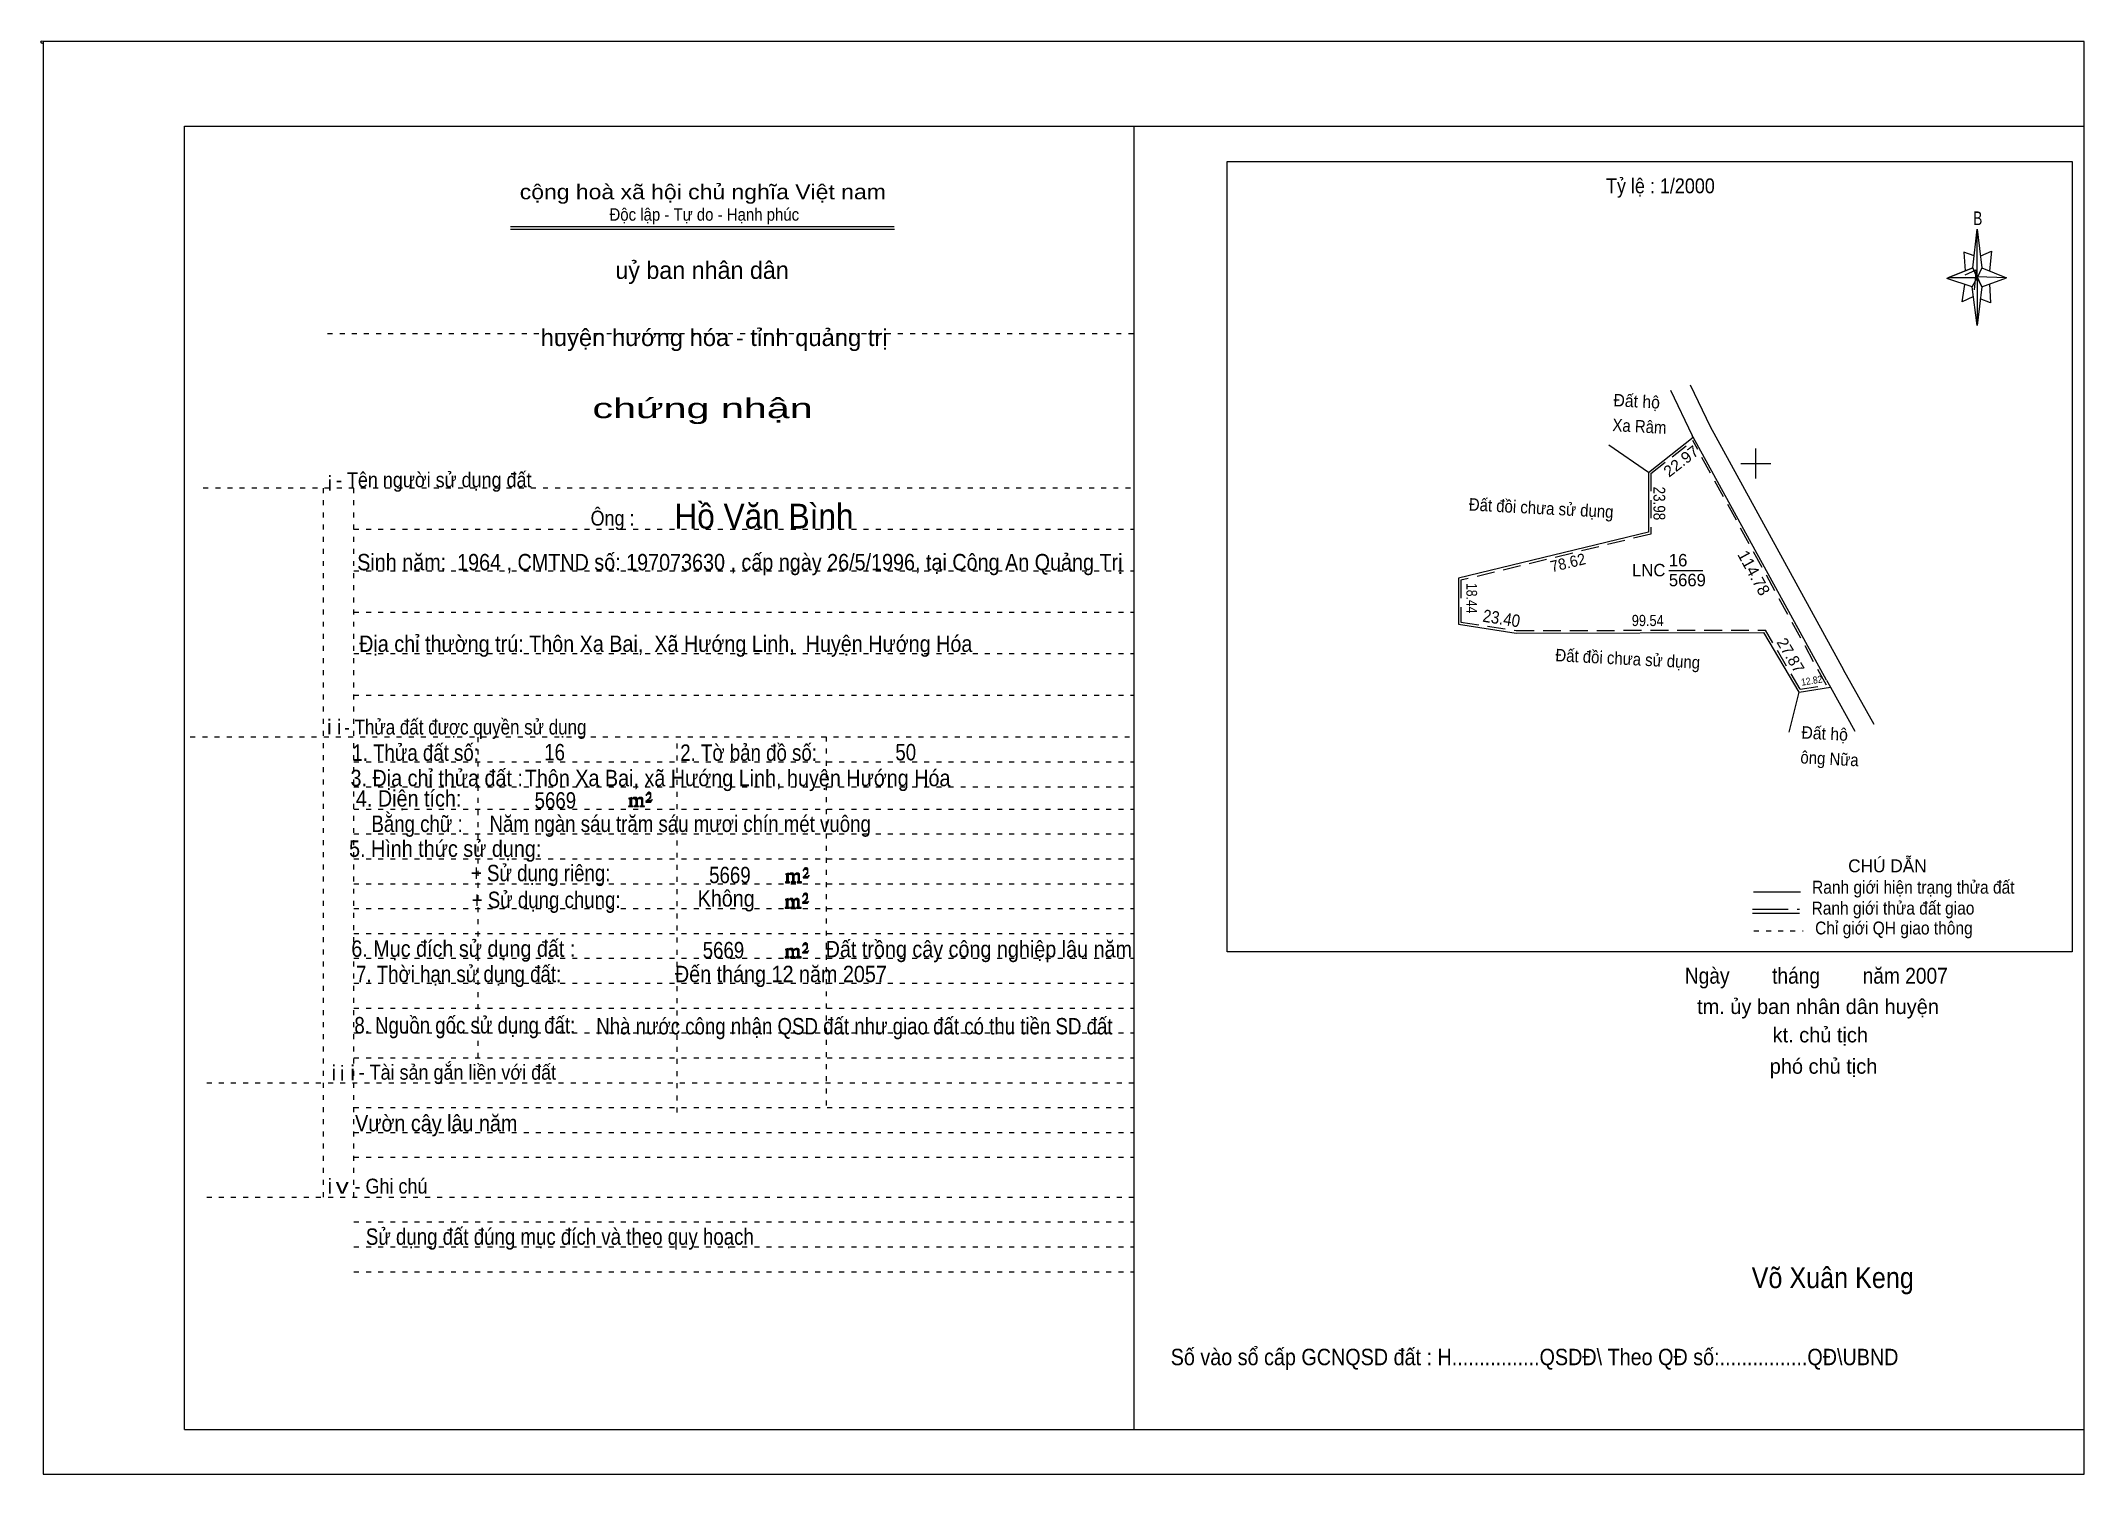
# Model space of a CAD drawing. Header units: centimetres. Extents: x -1.6 to 39.5, y -3.3 to 25.5.
import ezdxf
from ezdxf.enums import TextEntityAlignment as Align

# ---------------------------------------------------------------- set-up
doc = ezdxf.new("R2010")
doc.units = ezdxf.units.CM
doc.header["$LTSCALE"] = 0.12
for name, pattern in [('DOTTED', [1.5, 0.3, -1.2]), ('LONG_DASHED', [7.5, 6, -1.5]), ('MEDIUM_DASHED', [4.5, 3, -1.5])]:
    doc.linetypes.add(name, pattern=pattern)
for name, color, linetype, lineweight in [('1', 7, 'DOTTED', 13), ('10', 7, 'Continuous', 13), ('4', 7, 'Continuous', 13), ('5', 7, 'Continuous', 13), ('50', 7, 'Continuous', 13)]:
    doc.layers.add(name, color=color, linetype=linetype, lineweight=lineweight)

msp = doc.modelspace()

# ---------------------------------------------------------------- hatches: boundary and pattern name
at = {"layer": '50'}
for points in [[(10.27, 10.13), (10.27, 10.12), (10.27, 10.11), (10.25, 10.11), (10.24, 10.11), (10.24, 10.1), (10.33, 10.1), (10.33, 10.11), (10.32, 10.11), (10.31, 10.11), (10.31, 10.12), (10.31, 10.13), (10.31, 10.24), (10.31, 10.25), (10.32, 10.26), (10.34, 10.26), (10.35, 10.26), (10.36, 10.26), (10.37, 10.25), (10.39, 10.22), (10.39, 10.13), (10.37, 10.12), (10.37, 10.11), (10.36, 10.11), (10.35, 10.11), (10.35, 10.1), (10.44, 10.1), (10.44, 10.11), (10.43, 10.11), (10.42, 10.11), (10.42, 10.12), (10.42, 10.13), (10.42, 10.24), (10.44, 10.26), (10.45, 10.26), (10.46, 10.26), (10.49, 10.26), (10.49, 10.25), (10.5, 10.24), (10.5, 10.22), (10.5, 10.13), (10.5, 10.12), (10.49, 10.11), (10.49, 10.11), (10.47, 10.11), (10.47, 10.1), (10.56, 10.1), (10.56, 10.11), (10.55, 10.11), (10.54, 10.11), (10.53, 10.12), (10.53, 10.13), (10.53, 10.2), (10.53, 10.25), (10.53, 10.26), (10.52, 10.27), (10.5, 10.28), (10.47, 10.28), (10.46, 10.28), (10.44, 10.27), (10.41, 10.25), (10.41, 10.26), (10.4, 10.28), (10.39, 10.28), (10.37, 10.28), (10.35, 10.28), (10.34, 10.28), (10.32, 10.26), (10.31, 10.26), (10.31, 10.25), (10.31, 10.25), (10.31, 10.26), (10.31, 10.28), (10.24, 10.26), (10.24, 10.26), (10.25, 10.26), (10.27, 10.25), (10.27, 10.24), (10.27, 10.23)], [(10.69, 10.19), (10.72, 10.24), (10.72, 10.24), (10.71, 10.22), (10.69, 10.22), (10.68, 10.22), (10.63, 10.22), (10.66, 10.26), (10.67, 10.27), (10.69, 10.28), (10.69, 10.3), (10.69, 10.32), (10.69, 10.34), (10.69, 10.35), (10.69, 10.37), (10.68, 10.38), (10.67, 10.38), (10.66, 10.39), (10.65, 10.39), (10.63, 10.38), (10.63, 10.38), (10.62, 10.37), (10.61, 10.35), (10.59, 10.33), (10.61, 10.33), (10.61, 10.35), (10.62, 10.35), (10.63, 10.36), (10.65, 10.36), (10.66, 10.36), (10.67, 10.35), (10.68, 10.35), (10.68, 10.32), (10.68, 10.3), (10.66, 10.28), (10.66, 10.26), (10.65, 10.25), (10.59, 10.2), (10.59, 10.19)], [(13.42, 8.61), (13.42, 8.6), (13.42, 8.59), (13.41, 8.59), (13.4, 8.59), (13.4, 8.57), (13.48, 8.57), (13.48, 8.59), (13.47, 8.59), (13.46, 8.59), (13.46, 8.6), (13.46, 8.61), (13.46, 8.72), (13.46, 8.73), (13.47, 8.74), (13.5, 8.74), (13.51, 8.74), (13.52, 8.74), (13.53, 8.73), (13.54, 8.69), (13.54, 8.61), (13.53, 8.6), (13.53, 8.59), (13.52, 8.59), (13.51, 8.59), (13.51, 8.57), (13.6, 8.57), (13.6, 8.59), (13.58, 8.59), (13.57, 8.59), (13.57, 8.6), (13.57, 8.61), (13.57, 8.72), (13.6, 8.74), (13.61, 8.74), (13.62, 8.74), (13.64, 8.74), (13.64, 8.73), (13.65, 8.72), (13.65, 8.69), (13.65, 8.61), (13.65, 8.6), (13.64, 8.59), (13.64, 8.59), (13.63, 8.59), (13.63, 8.57), (13.72, 8.57), (13.72, 8.59), (13.7, 8.59), (13.69, 8.59), (13.68, 8.6), (13.68, 8.61), (13.68, 8.68), (13.68, 8.73), (13.68, 8.74), (13.67, 8.75), (13.65, 8.76), (13.63, 8.76), (13.62, 8.76), (13.6, 8.75), (13.56, 8.73), (13.56, 8.74), (13.55, 8.76), (13.54, 8.76), (13.53, 8.76), (13.51, 8.76), (13.5, 8.76), (13.47, 8.74), (13.46, 8.74), (13.46, 8.73), (13.46, 8.73), (13.46, 8.74), (13.46, 8.76), (13.4, 8.74), (13.4, 8.74), (13.41, 8.74), (13.42, 8.73), (13.42, 8.72), (13.42, 8.71)], [(13.85, 8.67), (13.87, 8.72), (13.87, 8.72), (13.86, 8.69), (13.85, 8.69), (13.84, 8.69), (13.78, 8.69), (13.82, 8.74), (13.83, 8.75), (13.85, 8.76), (13.85, 8.78), (13.85, 8.79), (13.85, 8.82), (13.85, 8.83), (13.85, 8.85), (13.84, 8.86), (13.83, 8.86), (13.82, 8.87), (13.8, 8.87), (13.78, 8.86), (13.78, 8.86), (13.77, 8.85), (13.76, 8.83), (13.75, 8.81), (13.76, 8.81), (13.76, 8.83), (13.77, 8.83), (13.78, 8.84), (13.8, 8.84), (13.82, 8.84), (13.83, 8.83), (13.84, 8.83), (13.84, 8.79), (13.84, 8.78), (13.82, 8.76), (13.82, 8.74), (13.8, 8.73), (13.75, 8.68), (13.75, 8.67)], [(13.41, 8.09), (13.41, 8.08), (13.41, 8.07), (13.4, 8.07), (13.39, 8.07), (13.39, 8.06), (13.48, 8.06), (13.48, 8.07), (13.47, 8.07), (13.45, 8.07), (13.45, 8.08), (13.45, 8.09), (13.45, 8.2), (13.45, 8.21), (13.47, 8.23), (13.49, 8.23), (13.5, 8.23), (13.51, 8.23), (13.52, 8.21), (13.53, 8.18), (13.53, 8.09), (13.52, 8.08), (13.52, 8.07), (13.51, 8.07), (13.5, 8.07), (13.5, 8.06), (13.59, 8.06), (13.59, 8.07), (13.58, 8.07), (13.57, 8.07), (13.57, 8.08), (13.57, 8.09), (13.57, 8.2), (13.59, 8.23), (13.6, 8.23), (13.61, 8.23), (13.63, 8.23), (13.63, 8.21), (13.64, 8.2), (13.64, 8.18), (13.64, 8.09), (13.64, 8.08), (13.63, 8.07), (13.63, 8.07), (13.62, 8.07), (13.62, 8.06), (13.71, 8.06), (13.71, 8.07), (13.7, 8.07), (13.69, 8.07), (13.67, 8.08), (13.67, 8.09), (13.67, 8.17), (13.67, 8.21), (13.67, 8.23), (13.66, 8.24), (13.64, 8.25), (13.62, 8.25), (13.61, 8.25), (13.59, 8.24), (13.55, 8.21), (13.55, 8.23), (13.54, 8.25), (13.53, 8.25), (13.52, 8.25), (13.5, 8.25), (13.49, 8.25), (13.47, 8.23), (13.45, 8.23), (13.45, 8.21), (13.45, 8.21), (13.45, 8.23), (13.45, 8.25), (13.39, 8.23), (13.39, 8.23), (13.4, 8.23), (13.41, 8.21), (13.41, 8.2), (13.41, 8.19)], [(13.84, 8.16), (13.86, 8.2), (13.86, 8.2), (13.85, 8.18), (13.84, 8.18), (13.83, 8.18), (13.77, 8.18), (13.81, 8.23), (13.82, 8.24), (13.84, 8.25), (13.84, 8.27), (13.84, 8.28), (13.84, 8.3), (13.84, 8.31), (13.84, 8.34), (13.83, 8.35), (13.82, 8.35), (13.81, 8.36), (13.8, 8.36), (13.77, 8.35), (13.77, 8.35), (13.76, 8.34), (13.75, 8.31), (13.74, 8.29), (13.75, 8.29), (13.75, 8.31), (13.76, 8.31), (13.77, 8.33), (13.8, 8.33), (13.81, 8.33), (13.82, 8.31), (13.83, 8.31), (13.83, 8.28), (13.83, 8.27), (13.81, 8.25), (13.81, 8.23), (13.8, 8.21), (13.74, 8.17), (13.74, 8.16)], [(13.41, 7.1), (13.41, 7.09), (13.41, 7.08), (13.4, 7.08), (13.39, 7.08), (13.39, 7.06), (13.47, 7.06), (13.47, 7.08), (13.46, 7.08), (13.45, 7.08), (13.45, 7.09), (13.45, 7.1), (13.45, 7.21), (13.45, 7.22), (13.46, 7.23), (13.49, 7.23), (13.5, 7.23), (13.51, 7.23), (13.52, 7.22), (13.53, 7.18), (13.53, 7.1), (13.52, 7.09), (13.52, 7.08), (13.51, 7.08), (13.5, 7.08), (13.5, 7.06), (13.59, 7.06), (13.59, 7.08), (13.57, 7.08), (13.56, 7.08), (13.56, 7.09), (13.56, 7.1), (13.56, 7.21), (13.59, 7.23), (13.6, 7.23), (13.61, 7.23), (13.63, 7.23), (13.63, 7.22), (13.64, 7.21), (13.64, 7.18), (13.64, 7.1), (13.64, 7.09), (13.63, 7.08), (13.63, 7.08), (13.62, 7.08), (13.62, 7.06), (13.71, 7.06), (13.71, 7.08), (13.69, 7.08), (13.68, 7.08), (13.67, 7.09), (13.67, 7.1), (13.67, 7.17), (13.67, 7.22), (13.67, 7.23), (13.66, 7.24), (13.64, 7.25), (13.62, 7.25), (13.61, 7.25), (13.59, 7.24), (13.55, 7.22), (13.55, 7.23), (13.54, 7.25), (13.53, 7.25), (13.52, 7.25), (13.5, 7.25), (13.49, 7.25), (13.46, 7.23), (13.45, 7.23), (13.45, 7.22), (13.45, 7.22), (13.45, 7.23), (13.45, 7.25), (13.39, 7.23), (13.39, 7.23), (13.4, 7.23), (13.41, 7.22), (13.41, 7.21), (13.41, 7.2)], [(13.84, 7.16), (13.86, 7.21), (13.86, 7.21), (13.85, 7.18), (13.84, 7.18), (13.83, 7.18), (13.77, 7.18), (13.81, 7.23), (13.82, 7.24), (13.84, 7.25), (13.84, 7.27), (13.84, 7.28), (13.84, 7.31), (13.84, 7.32), (13.84, 7.34), (13.83, 7.35), (13.82, 7.35), (13.81, 7.36), (13.79, 7.36), (13.77, 7.35), (13.77, 7.35), (13.76, 7.34), (13.75, 7.32), (13.74, 7.3), (13.75, 7.3), (13.75, 7.32), (13.76, 7.32), (13.77, 7.33), (13.79, 7.33), (13.81, 7.33), (13.82, 7.32), (13.83, 7.32), (13.83, 7.28), (13.83, 7.27), (13.81, 7.25), (13.81, 7.23), (13.79, 7.22), (13.74, 7.17), (13.74, 7.16)]]:
    msp.add_hatch(color=256, dxfattribs=at).paths.add_polyline_path(points)

# ---------------------------------------------------------------- linework, layer by layer
at = {"layer": '1', "linetype": 'Continuous'}
for p, q in [((1.31, -2.42), (1.31, 23.78)), ((1.31, 23.78), (39.51, 23.78)), ((20.41, -2.42), (20.41, 23.78)), ((39.51, -2.42), (39.51, 23.78)), ((7.87, 21.76), (15.58, 21.76)), ((7.87, 21.71), (15.59, 21.71)), ((37.26, 20.55), (36.75, 20.72)), ((1.31, -2.42), (39.51, -2.42))]:
    msp.add_line(p, q, dxfattribs=at)
at = {"layer": '1'}
for p, q in [((4.19, 19.61), (20.41, 19.61)), ((1.69, 16.51), (20.41, 16.51)), ((4.11, 2.25), (4.11, 16.51)), ((4.72, 2.25), (4.72, 16.51)), ((4.72, 15.68), (20.41, 15.68)), ((4.72, 14.84), (20.41, 14.84)), ((4.72, 14.01), (20.41, 14.01)), ((4.72, 13.18), (20.41, 13.18)), ((4.72, 12.34), (20.41, 12.34)), ((1.43, 11.5), (20.41, 11.5)), ((7.22, 5.05), (7.22, 11.5)), ((11.22, 3.95), (11.22, 11.5)), ((14.22, 4.09), (14.22, 11.5)), ((4.72, 11), (20.41, 11)), ((4.72, 10.5), (20.41, 10.5)), ((4.72, 10.05), (20.41, 10.05)), ((4.72, 9.55), (20.41, 9.55)), ((4.72, 9.05), (20.41, 9.05)), ((4.72, 8.55), (20.41, 8.55)), ((4.72, 8.05), (20.41, 8.05)), ((4.72, 7.55), (20.41, 7.55)), ((4.72, 7.05), (20.41, 7.05)), ((4.72, 6.55), (20.41, 6.55)), ((4.72, 6.05), (20.41, 6.05)), ((4.72, 5.55), (20.41, 5.55)), ((4.72, 5.05), (20.41, 5.05)), ((1.76, 4.55), (20.41, 4.55)), ((4.72, 4.05), (20.41, 4.05)), ((4.72, 3.55), (20.41, 3.55)), ((4.72, 3.05), (20.41, 3.05)), ((1.76, 2.25), (20.41, 2.25)), ((4.72, 1.75), (20.41, 1.75)), ((4.72, 1.25), (20.41, 1.25)), ((4.72, 0.75), (20.41, 0.75))]:
    msp.add_line(p, q, dxfattribs=at)
at = {"layer": '1', "linetype": 'Continuous'}
msp.add_lwpolyline([(-1.53, -3.32), (39.51, -3.32), (39.51, 25.48), (-1.53, 25.48)], close=True, dxfattribs=at)
msp.add_lwpolyline([(37.27, 20.35), (37.06, 20.25), (37.11, 20.6)], dxfattribs=at)
at = {"layer": '10'}
for p, q in [((31.19, 18.47), (31.63, 17.56)), ((30.75, 16.82), (29.95, 17.37)), ((30.75, 16.82), (31.65, 17.53)), ((31.65, 17.53), (31.63, 17.56)), ((34.33, 12.64), (31.65, 17.53)), ((32.91, 16.7), (32.91, 17.3)), ((32.61, 17), (33.21, 17)), ((31.16, 14.85), (31.84, 14.85)), ((33.78, 12.4), (33.07, 13.6)), ((35.29, 11.75), (34.67, 12.85)), ((33.58, 11.6), (33.78, 12.4)), ((34.33, 12.64), (34.41, 12.5))]:
    msp.add_line(p, q, dxfattribs=at)
at = {"layer": '10', "linetype": 'MEDIUM_DASHED'}
for p, q in [((30.8, 16.8), (31.64, 17.46)), ((34.33, 12.54), (31.64, 17.46)), ((33.8, 12.46), (33.1, 13.65)), ((33.8, 12.46), (34.33, 12.54))]:
    msp.add_line(p, q, dxfattribs=at)
at = {"layer": '10'}
for points in [[(31.59, 18.58), (31.99, 17.74), (34.67, 12.85)], [(30.75, 16.82), (30.75, 15.62), (26.93, 14.69), (26.93, 13.77), (28.09, 13.59), (33.07, 13.6)], [(33.78, 12.4), (34.41, 12.5), (34.9, 11.62)]]:
    msp.add_lwpolyline(points, dxfattribs=at)
at = {"layer": '10', "linetype": 'MEDIUM_DASHED'}
msp.add_lwpolyline([(30.8, 16.8), (30.8, 15.58), (26.98, 14.65), (26.98, 13.81), (28.09, 13.64), (33.1, 13.65)], dxfattribs=at)
at = {"layer": '4'}
for p, q in [((32.86, 8.39), (33.81, 8.39)), ((32.84, 7.96), (33.79, 7.96))]:
    msp.add_line(p, q, dxfattribs=at)
at = {"layer": '4', "linetype": 'LONG_DASHED'}
msp.add_line((32.84, 8.04), (33.79, 8.04), dxfattribs=at)
at = {"layer": '4', "linetype": 'DOTTED'}
msp.add_line((32.87, 7.6), (33.86, 7.6), dxfattribs=at)
at = {"layer": '4'}
msp.add_lwpolyline([(22.28, 23.07), (39.27, 23.07), (39.27, 7.18), (22.28, 7.18)], close=True, dxfattribs=at)
msp.add_circle((-1.55, 25.47), 0.025, dxfattribs=at)
at = {"layer": '5'}
for p, q in [((37.27, 20.93), (37.36, 21.71)), ((37.45, 20.55), (37.36, 19.77)), ((37.45, 20.93), (37.95, 20.73)), ((37.61, 20.61), (37.63, 20.23)), ((37.63, 20.23), (37.42, 20.31))]:
    msp.add_line(p, q, dxfattribs=at)
for points in [[(37.36, 21.71), (37.45, 20.93), (37.36, 20.73)], [(37.36, 20.73), (36.77, 20.73), (37.27, 20.93), (37.45, 20.55), (37.95, 20.73), (37.36, 20.75)], [(37.36, 20.73), (37.36, 19.77), (37.26, 20.55)]]:
    msp.add_lwpolyline(points, close=True, dxfattribs=at)
for points in [[(37.3, 21.17), (37.09, 21.25), (37.12, 20.87)], [(37.43, 21.17), (37.65, 21.27), (37.61, 20.87)], [(37.36, 20.73), (37.27, 20.93), (36.77, 20.73)], [(37.12, 20.79), (37.34, 20.89), (37.3, 20.49)], [(37.36, 20.73), (37.45, 20.55), (37.95, 20.73)]]:
    msp.add_lwpolyline(points, dxfattribs=at)
at = {"layer": '50'}
for points in [[(10.27, 10.13), (10.27, 10.12), (10.27, 10.11), (10.25, 10.11), (10.24, 10.11), (10.24, 10.1), (10.33, 10.1), (10.33, 10.11), (10.32, 10.11), (10.31, 10.11), (10.31, 10.12), (10.31, 10.13), (10.31, 10.24), (10.31, 10.25), (10.32, 10.26), (10.34, 10.26), (10.35, 10.26), (10.36, 10.26), (10.37, 10.25), (10.39, 10.22), (10.39, 10.13), (10.37, 10.12), (10.37, 10.11), (10.36, 10.11), (10.35, 10.11), (10.35, 10.1), (10.44, 10.1), (10.44, 10.11), (10.43, 10.11), (10.42, 10.11), (10.42, 10.12), (10.42, 10.13), (10.42, 10.24), (10.44, 10.26), (10.45, 10.26), (10.46, 10.26), (10.49, 10.26), (10.49, 10.25), (10.5, 10.24), (10.5, 10.22), (10.5, 10.13), (10.5, 10.12), (10.49, 10.11), (10.49, 10.11), (10.47, 10.11), (10.47, 10.1), (10.56, 10.1), (10.56, 10.11), (10.55, 10.11), (10.54, 10.11), (10.53, 10.12), (10.53, 10.13), (10.53, 10.2), (10.53, 10.25), (10.53, 10.26), (10.52, 10.27), (10.5, 10.28), (10.47, 10.28), (10.46, 10.28), (10.44, 10.27), (10.41, 10.25), (10.41, 10.26), (10.4, 10.28), (10.39, 10.28), (10.37, 10.28), (10.35, 10.28), (10.34, 10.28), (10.32, 10.26), (10.31, 10.26), (10.31, 10.25), (10.31, 10.25), (10.31, 10.26), (10.31, 10.28), (10.24, 10.26), (10.24, 10.26), (10.25, 10.26), (10.27, 10.25), (10.27, 10.24), (10.27, 10.23)], [(10.69, 10.19), (10.72, 10.24), (10.72, 10.24), (10.71, 10.22), (10.69, 10.22), (10.68, 10.22), (10.63, 10.22), (10.66, 10.26), (10.67, 10.27), (10.69, 10.28), (10.69, 10.3), (10.69, 10.32), (10.69, 10.34), (10.69, 10.35), (10.69, 10.37), (10.68, 10.38), (10.67, 10.38), (10.66, 10.39), (10.65, 10.39), (10.63, 10.38), (10.63, 10.38), (10.62, 10.37), (10.61, 10.35), (10.59, 10.33), (10.61, 10.33), (10.61, 10.35), (10.62, 10.35), (10.63, 10.36), (10.65, 10.36), (10.66, 10.36), (10.67, 10.35), (10.68, 10.35), (10.68, 10.32), (10.68, 10.3), (10.66, 10.28), (10.66, 10.26), (10.65, 10.25), (10.59, 10.2), (10.59, 10.19)], [(13.42, 8.61), (13.42, 8.6), (13.42, 8.59), (13.41, 8.59), (13.4, 8.59), (13.4, 8.57), (13.48, 8.57), (13.48, 8.59), (13.47, 8.59), (13.46, 8.59), (13.46, 8.6), (13.46, 8.61), (13.46, 8.72), (13.46, 8.73), (13.47, 8.74), (13.5, 8.74), (13.51, 8.74), (13.52, 8.74), (13.53, 8.73), (13.54, 8.69), (13.54, 8.61), (13.53, 8.6), (13.53, 8.59), (13.52, 8.59), (13.51, 8.59), (13.51, 8.57), (13.6, 8.57), (13.6, 8.59), (13.58, 8.59), (13.57, 8.59), (13.57, 8.6), (13.57, 8.61), (13.57, 8.72), (13.6, 8.74), (13.61, 8.74), (13.62, 8.74), (13.64, 8.74), (13.64, 8.73), (13.65, 8.72), (13.65, 8.69), (13.65, 8.61), (13.65, 8.6), (13.64, 8.59), (13.64, 8.59), (13.63, 8.59), (13.63, 8.57), (13.72, 8.57), (13.72, 8.59), (13.7, 8.59), (13.69, 8.59), (13.68, 8.6), (13.68, 8.61), (13.68, 8.68), (13.68, 8.73), (13.68, 8.74), (13.67, 8.75), (13.65, 8.76), (13.63, 8.76), (13.62, 8.76), (13.6, 8.75), (13.56, 8.73), (13.56, 8.74), (13.55, 8.76), (13.54, 8.76), (13.53, 8.76), (13.51, 8.76), (13.5, 8.76), (13.47, 8.74), (13.46, 8.74), (13.46, 8.73), (13.46, 8.73), (13.46, 8.74), (13.46, 8.76), (13.4, 8.74), (13.4, 8.74), (13.41, 8.74), (13.42, 8.73), (13.42, 8.72), (13.42, 8.71)], [(13.85, 8.67), (13.87, 8.72), (13.87, 8.72), (13.86, 8.69), (13.85, 8.69), (13.84, 8.69), (13.78, 8.69), (13.82, 8.74), (13.83, 8.75), (13.85, 8.76), (13.85, 8.78), (13.85, 8.79), (13.85, 8.82), (13.85, 8.83), (13.85, 8.85), (13.84, 8.86), (13.83, 8.86), (13.82, 8.87), (13.8, 8.87), (13.78, 8.86), (13.78, 8.86), (13.77, 8.85), (13.76, 8.83), (13.75, 8.81), (13.76, 8.81), (13.76, 8.83), (13.77, 8.83), (13.78, 8.84), (13.8, 8.84), (13.82, 8.84), (13.83, 8.83), (13.84, 8.83), (13.84, 8.79), (13.84, 8.78), (13.82, 8.76), (13.82, 8.74), (13.8, 8.73), (13.75, 8.68), (13.75, 8.67)], [(13.41, 8.09), (13.41, 8.08), (13.41, 8.07), (13.4, 8.07), (13.39, 8.07), (13.39, 8.06), (13.48, 8.06), (13.48, 8.07), (13.47, 8.07), (13.45, 8.07), (13.45, 8.08), (13.45, 8.09), (13.45, 8.2), (13.45, 8.21), (13.47, 8.23), (13.49, 8.23), (13.5, 8.23), (13.51, 8.23), (13.52, 8.21), (13.53, 8.18), (13.53, 8.09), (13.52, 8.08), (13.52, 8.07), (13.51, 8.07), (13.5, 8.07), (13.5, 8.06), (13.59, 8.06), (13.59, 8.07), (13.58, 8.07), (13.57, 8.07), (13.57, 8.08), (13.57, 8.09), (13.57, 8.2), (13.59, 8.23), (13.6, 8.23), (13.61, 8.23), (13.63, 8.23), (13.63, 8.21), (13.64, 8.2), (13.64, 8.18), (13.64, 8.09), (13.64, 8.08), (13.63, 8.07), (13.63, 8.07), (13.62, 8.07), (13.62, 8.06), (13.71, 8.06), (13.71, 8.07), (13.7, 8.07), (13.69, 8.07), (13.67, 8.08), (13.67, 8.09), (13.67, 8.17), (13.67, 8.21), (13.67, 8.23), (13.66, 8.24), (13.64, 8.25), (13.62, 8.25), (13.61, 8.25), (13.59, 8.24), (13.55, 8.21), (13.55, 8.23), (13.54, 8.25), (13.53, 8.25), (13.52, 8.25), (13.5, 8.25), (13.49, 8.25), (13.47, 8.23), (13.45, 8.23), (13.45, 8.21), (13.45, 8.21), (13.45, 8.23), (13.45, 8.25), (13.39, 8.23), (13.39, 8.23), (13.4, 8.23), (13.41, 8.21), (13.41, 8.2), (13.41, 8.19)], [(13.84, 8.16), (13.86, 8.2), (13.86, 8.2), (13.85, 8.18), (13.84, 8.18), (13.83, 8.18), (13.77, 8.18), (13.81, 8.23), (13.82, 8.24), (13.84, 8.25), (13.84, 8.27), (13.84, 8.28), (13.84, 8.3), (13.84, 8.31), (13.84, 8.34), (13.83, 8.35), (13.82, 8.35), (13.81, 8.36), (13.8, 8.36), (13.77, 8.35), (13.77, 8.35), (13.76, 8.34), (13.75, 8.31), (13.74, 8.29), (13.75, 8.29), (13.75, 8.31), (13.76, 8.31), (13.77, 8.33), (13.8, 8.33), (13.81, 8.33), (13.82, 8.31), (13.83, 8.31), (13.83, 8.28), (13.83, 8.27), (13.81, 8.25), (13.81, 8.23), (13.8, 8.21), (13.74, 8.17), (13.74, 8.16)], [(13.41, 7.1), (13.41, 7.09), (13.41, 7.08), (13.4, 7.08), (13.39, 7.08), (13.39, 7.06), (13.47, 7.06), (13.47, 7.08), (13.46, 7.08), (13.45, 7.08), (13.45, 7.09), (13.45, 7.1), (13.45, 7.21), (13.45, 7.22), (13.46, 7.23), (13.49, 7.23), (13.5, 7.23), (13.51, 7.23), (13.52, 7.22), (13.53, 7.18), (13.53, 7.1), (13.52, 7.09), (13.52, 7.08), (13.51, 7.08), (13.5, 7.08), (13.5, 7.06), (13.59, 7.06), (13.59, 7.08), (13.57, 7.08), (13.56, 7.08), (13.56, 7.09), (13.56, 7.1), (13.56, 7.21), (13.59, 7.23), (13.6, 7.23), (13.61, 7.23), (13.63, 7.23), (13.63, 7.22), (13.64, 7.21), (13.64, 7.18), (13.64, 7.1), (13.64, 7.09), (13.63, 7.08), (13.63, 7.08), (13.62, 7.08), (13.62, 7.06), (13.71, 7.06), (13.71, 7.08), (13.69, 7.08), (13.68, 7.08), (13.67, 7.09), (13.67, 7.1), (13.67, 7.17), (13.67, 7.22), (13.67, 7.23), (13.66, 7.24), (13.64, 7.25), (13.62, 7.25), (13.61, 7.25), (13.59, 7.24), (13.55, 7.22), (13.55, 7.23), (13.54, 7.25), (13.53, 7.25), (13.52, 7.25), (13.5, 7.25), (13.49, 7.25), (13.46, 7.23), (13.45, 7.23), (13.45, 7.22), (13.45, 7.22), (13.45, 7.23), (13.45, 7.25), (13.39, 7.23), (13.39, 7.23), (13.4, 7.23), (13.41, 7.22), (13.41, 7.21), (13.41, 7.2)], [(13.84, 7.16), (13.86, 7.21), (13.86, 7.21), (13.85, 7.18), (13.84, 7.18), (13.83, 7.18), (13.77, 7.18), (13.81, 7.23), (13.82, 7.24), (13.84, 7.25), (13.84, 7.27), (13.84, 7.28), (13.84, 7.31), (13.84, 7.32), (13.84, 7.34), (13.83, 7.35), (13.82, 7.35), (13.81, 7.36), (13.79, 7.36), (13.77, 7.35), (13.77, 7.35), (13.76, 7.34), (13.75, 7.32), (13.74, 7.3), (13.75, 7.3), (13.75, 7.32), (13.76, 7.32), (13.77, 7.33), (13.79, 7.33), (13.81, 7.33), (13.82, 7.32), (13.83, 7.32), (13.83, 7.28), (13.83, 7.27), (13.81, 7.25), (13.81, 7.23), (13.79, 7.22), (13.74, 7.17), (13.74, 7.16)]]:
    msp.add_lwpolyline(points, close=True, dxfattribs=at)

# ---------------------------------------------------------------- texts
at = {"layer": '1'}
for s, height, width, p in [('cộng hoà xã hội chủ nghĩa Việt nam', 0.3, 1.15, (11.735, 22.31)), ('Độc lập - Tự do - Hạnh phúc', 0.25, 0.9, (11.765, 21.88)), ('chứng nhận', 0.4, 1.55, (11.73, 17.91)), ('- Tên người sử dụng đất', 0.3, 0.9, (6.325, 16.52)), ('- Thửa đất được quyền sử dụng', 0.3, 0.85, (6.96, 11.55)), ('- Tài sản gắn liền với đất ', 0.3, 0.9, (6.85, 4.61)), ('v', 0.3, 1.3, (4.485, 2.32)), ('- Ghi chú', 0.3, 0.9, (5.465, 2.32))]:
    msp.add_text(s, height=height, dxfattribs=dict(at, width=width)).set_placement(p, align=Align.CENTER)
for s, height, p in [('uỷ ban nhân dân', 0.35, (11.72, 20.71)), ('i', 0.3, (4.235, 16.45)), ('i', 0.3, (4.225, 11.55)), ('i', 0.3, (4.425, 11.55)), ('i', 0.3, (4.315, 4.6)), ('i', 0.3, (4.485, 4.59)), ('i', 0.3, (4.695, 4.6)), ('i', 0.3, (4.235, 2.32))]:
    msp.add_text(s, height=height, dxfattribs=at).set_placement(p, align=Align.CENTER)
at = {"layer": '10'}
for s, height, width, p in [('Tỷ lệ : 1/2000', 0.3, 0.9, (30.99, 22.43)), ('Hồ Văn Bình', 0.5, 0.95, (12.965, 15.69)), ('99.54', 0.2256, 0.85, (30.735, 13.73)), ('Võ Xuân Keng', 0.42, 0.9, (34.455, 0.42))]:
    msp.add_text(s, height=height, dxfattribs=dict(at, width=width)).set_placement(p, align=Align.CENTER)
for s, width, p in [('Đất hộ', 0.95, (30.04, 18.15)), ('Xa Râm', 0.9, (30.02, 17.65)), ('Đất hộ', 0.95, (33.82, 11.47)), ('ông Nữa', 0.9, (33.8, 10.97))]:
    msp.add_text(s, height=0.25, rotation=357, dxfattribs=dict(at, width=width)).set_placement(p)
for s, height, rotation, width, p in [('22.97', 0.2256, 38.033, 1.05, (31.476, 16.955)), ('23.98', 0.2375, 270, 0.85, (30.85, 16.195)), ('Đất đồi chưa sử dụng ', 0.25, 357, 0.9, (28.628, 15.976)), ('78.62', 0.2256, 13.707, 0.95, (29.158, 14.895)), ('18.44', 0.2143, 270, 0.85, (27.09, 14.29)), ('23.40', 0.25, 351, 0.9, (27.775, 13.761)), ('Đất đồi chưa sử dụng ', 0.25, 357, 0.9, (30.369, 12.946)), ('12.82', 0.1417, 9, 0.9, (34.044, 12.564))]:
    msp.add_text(s, height=height, rotation=rotation, dxfattribs=dict(at, width=width)).set_placement(p, align=Align.CENTER)
for s, height, rotation, p in [('114.78', 0.2375, 298.752, (32.765, 14.742)), ('27.87', 0.2256, 300.798, (33.511, 13.083))]:
    msp.add_text(s, height=height, rotation=rotation, dxfattribs=at).set_placement(p, align=Align.CENTER)
msp.add_text('LNC', height=0.25, dxfattribs=at).set_placement((31.09, 14.73), align=Align.RIGHT)
for s, p in [('16', (31.16, 14.93)), ('5669', (31.16, 14.53))]:
    msp.add_text(s, height=0.25, dxfattribs=at).set_placement(p)
at = {"layer": '4'}
msp.add_text('CHÚ DẪN', height=0.2591, dxfattribs=at).set_placement((35.555, 8.78), align=Align.CENTER)
at = {"layer": '4', "width": 0.9}
for s, p in [('Ranh giới hiện trạng thửa đất', (36.075, 8.35)), ('Ranh giới thửa đất giao ', (35.71, 7.93)), ('Chỉ giới QH giao thông', (35.685, 7.53))]:
    msp.add_text(s, height=0.2591, dxfattribs=at).set_placement(p, align=Align.CENTER)
at = {"layer": '5', "width": 0.75}
msp.add_text('B', height=0.276, dxfattribs=at).set_placement((37.37, 21.79), align=Align.CENTER)
at = {"layer": '50'}
for s, height, width, p in [('  huyện hướng hóa - tỉnh quảng trị', 0.34, 1.05, (11.83, 19.36)), ('Ông :', 0.3, 0.9, (9.92, 15.75)), ('Sinh năm:  1964 , CMTND số: 197073630 , cấp ngày 26/5/1996, tại Công An Quảng Trị', 0.33, 0.9, (12.48, 14.85)), ('Địa chỉ thường trú: Thôn Xa Bai,  Xã Hướng Linh,  Huyện Hướng Hóa', 0.33, 0.9, (10.99, 13.21)), ('1. Thửa đất số:  ', 0.33, 0.85, (6.065, 11.02)), ('16', 0.33, 0.85, (8.755, 11.03)), ('2. Tờ bản đồ số:  ', 0.33, 0.85, (12.76, 11.02)), ('50', 0.33, 0.85, (15.815, 11.03)), ('3. Địa chỉ thửa đất : ', 0.33, 0.9, (6.44, 10.51)), ('Thôn Xa Bai, xã Hướng Linh, huyện Hướng Hóa', 0.33, 0.9, (12.435, 10.51)), ('4. Diện tích: ', 0.33, 0.9, (5.875, 10.1)), ('5669', 0.33, 0.85, (8.77, 10.06)), ('Bằng chữ :', 0.33, 0.85, (5.99, 9.59)), ('Năm ngàn sáu trăm sáu mươi chín mét vuông', 0.33, 0.85, (11.28, 9.59)), ('5. Hình thức sử dụng:', 0.33, 0.9, (6.555, 9.09)), ('+ Sử dụng riêng:', 0.33, 0.85, (8.475, 8.6)), ('5669', 0.33, 0.85, (12.28, 8.56)), ('+ Sử dụng chung:', 0.33, 0.85, (8.585, 8.06)), ('Không', 0.33, 0.9, (12.205, 8.09)), ('6. Mục đích sử dụng đất :', 0.33, 0.9, (6.92, 7.08)), ('Đất trồng cây công nghiệp lâu năm', 0.33, 0.9, (17.285, 7.07)), ('5669', 0.33, 0.85, (12.15, 7.05)), ('7. Thời hạn sử dụng đất:', 0.33, 0.85, (6.825, 6.57)), ('Đến tháng 12 năm 2057', 0.33, 0.9, (13.305, 6.57)), ('Ngày        tháng        năm 2007', 0.32, 0.9, (34.125, 6.54)), ('8. Nguồn gốc sử dụng đất:', 0.33, 0.85, (6.95, 5.54)), ('Nhà nước công nhận QSD đất như giao đất có thu tiền SD đất ', 0.33, 0.85, (14.835, 5.52)), ('Vườn cây lâu năm', 0.33, 0.9, (6.375, 3.57)), ('Sử dụng đất đúng mục đích và theo quy hoạch', 0.33, 0.85, (8.86, 1.29)), ('Số vào sổ cấp GCNQSD đất : H................QSDĐ\\ Theo QĐ số:................QĐ\\UBND', 0.33, 0.9, (28.46, -1.13))]:
    msp.add_text(s, height=height, dxfattribs=dict(at, width=width)).set_placement(p, align=Align.CENTER)
for s, p in [('tm. ủy ban nhân dân huyện ', (34.215, 5.93)), ('kt. chủ tịch', (34.205, 5.36)), ('phó chủ tịch', (34.27, 4.73))]:
    msp.add_text(s, height=0.3, dxfattribs=at).set_placement(p, align=Align.CENTER)

doc.saveas('drawing.dxf')
